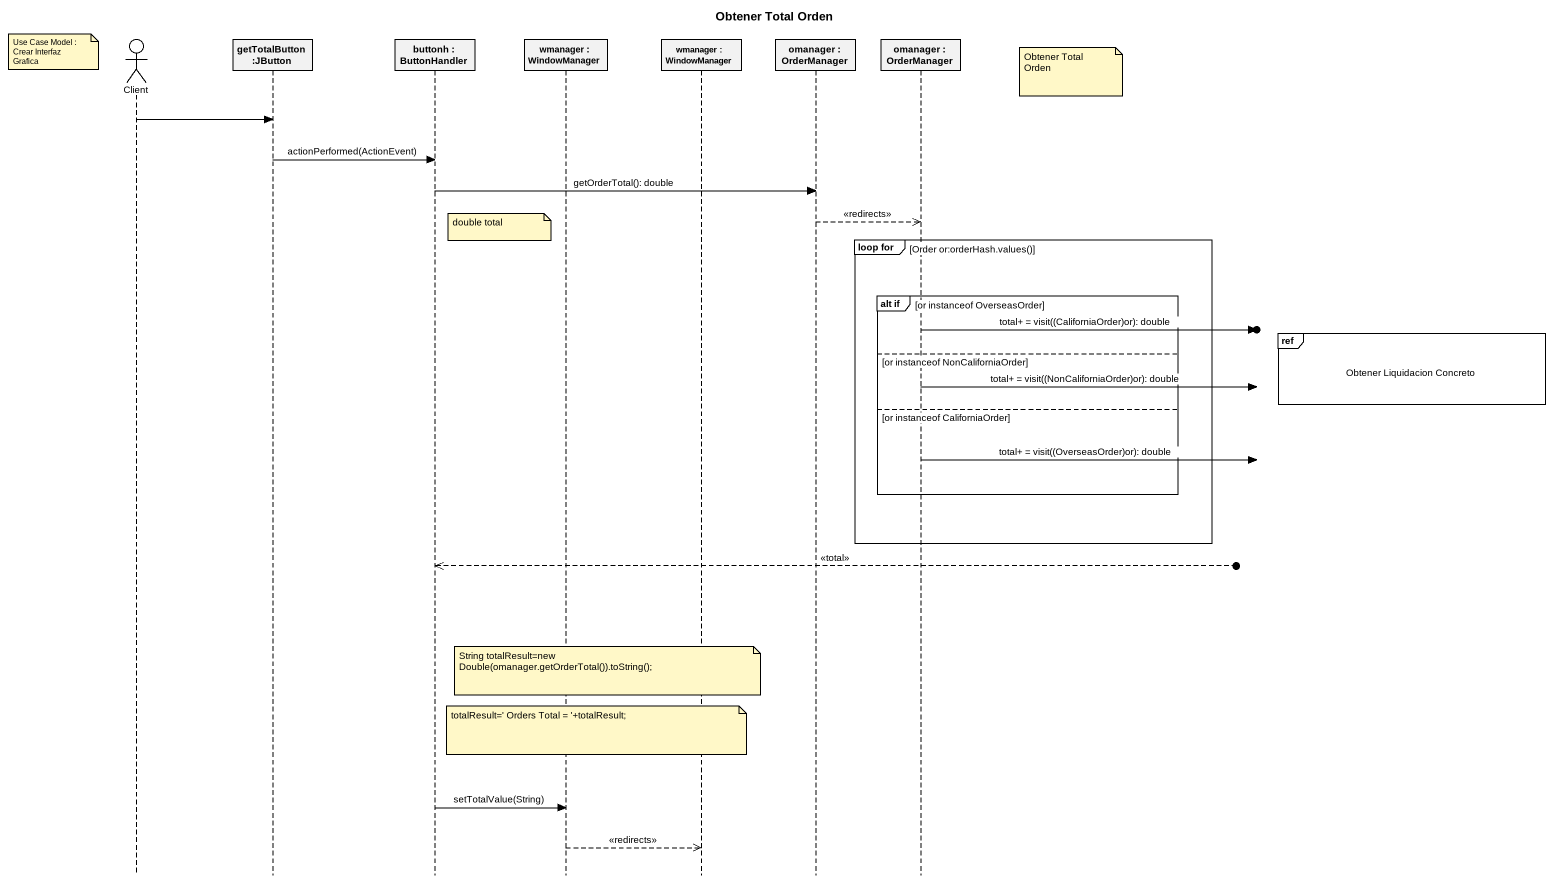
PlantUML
@startuml
title Obtener Total Orden
hide footbox
actor Client
participant "getTotalButton :JButton" as getTotalButton_JButton
participant "buttonh : ButtonHandler" as buttonh
participant "wmanager : WindowManager" as wmanager
participant "wmanager : WindowManager" as wmanager_2
participant "omanager : OrderManager" as omanager
participant "omanager : OrderManager" as omanager_2

note left of Client : Use Case Model : Crear Interfaz Grafica
note right of omanager_2 : Obtener Total Orden
Client -> getTotalButton_JButton
getTotalButton_JButton -> buttonh : actionPerformed(ActionEvent)
buttonh -> omanager : getOrderTotal(): double
omanager -->> omanager_2 : <<redirects>>
note right of buttonh : double total
group loop for [Order or:orderHash.values()]
  group alt if [or instanceof OverseasOrder]
    omanager_2 ->o] : total+ = visit((CaliforniaOrder)or): double
    ref over omanager_2 : Obtener Liquidacion Concreto
  else or instanceof NonCaliforniaOrder
    omanager_2 ->o] : total+ = visit((NonCaliforniaOrder)or): double
  else or instanceof CaliforniaOrder
    omanager_2 ->o] : total+ = visit((OverseasOrder)or): double
  end
end
buttonh <<--o] : <<total>>
note over wmanager : String totalResult=new Double(omanager.getOrderTotal()).toString();
note over wmanager : totalResult=' Orders Total = '+totalResult;
buttonh -> wmanager : setTotalValue(String)
wmanager -->> wmanager_2 : <<redirects>>
@enduml
